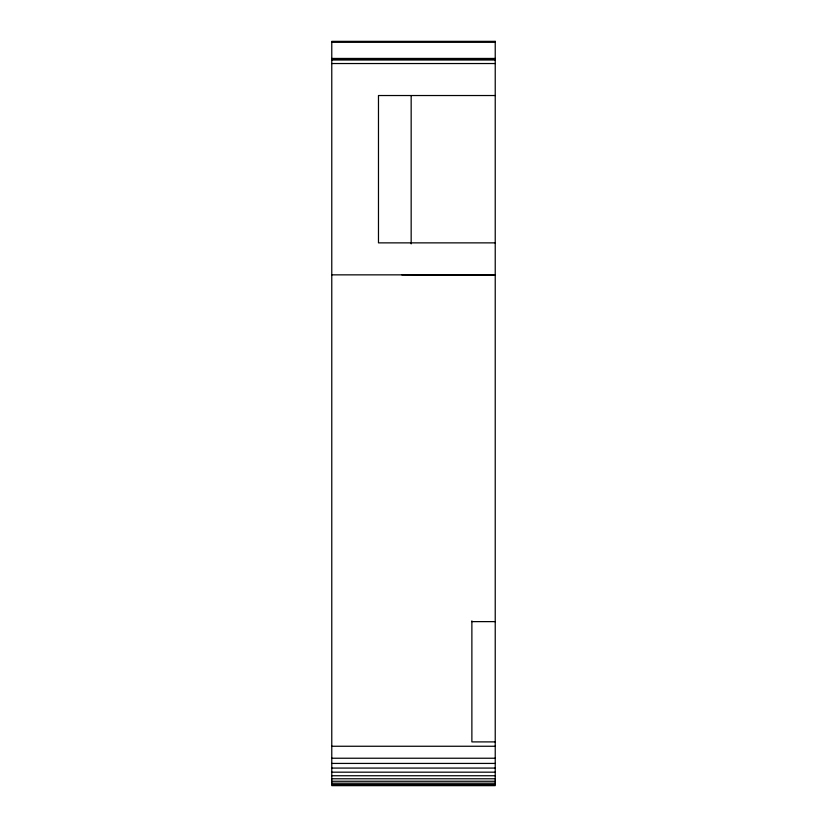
<?xml version="1.0" encoding="UTF-8"?>
<svg xmlns="http://www.w3.org/2000/svg" width="827" height="827" viewBox="0 0 827 827"><rect width="100%" height="100%" fill="white"/><g stroke="black" fill="none" stroke-linecap="round" stroke-linejoin="round"><path stroke-width="1.24" d="M331.772 42.322L495.228 42.322M331.772 58.448L495.228 58.448M331.772 59.265L495.228 59.265M331.772 59.999L495.228 59.999M331.772 63.534L495.228 63.534M495.228 95.529L378.477 95.529L378.477 242.869L495.228 242.869M331.772 274.853L495.228 274.853M495.228 275.184L401.829 274.853M471.876 621.625L495.228 621.625M495.228 741.902L471.876 741.902L471.876 620.86M331.772 746.254L495.228 746.254M331.772 758.235L495.228 758.235M331.772 763.424L495.228 763.424M331.772 768.076L495.228 768.076M331.772 772.18L495.228 772.18M331.772 775.747L495.228 775.747M331.772 778.776L495.228 778.776M331.772 781.246L495.228 781.246M331.772 783.169L495.228 783.169M331.772 784.544L495.228 784.544M411.164 95.529L411.164 243.893M495.228 41.35L331.772 41.35L331.772 785.65L495.228 785.65L495.228 41.35"/></g></svg>
